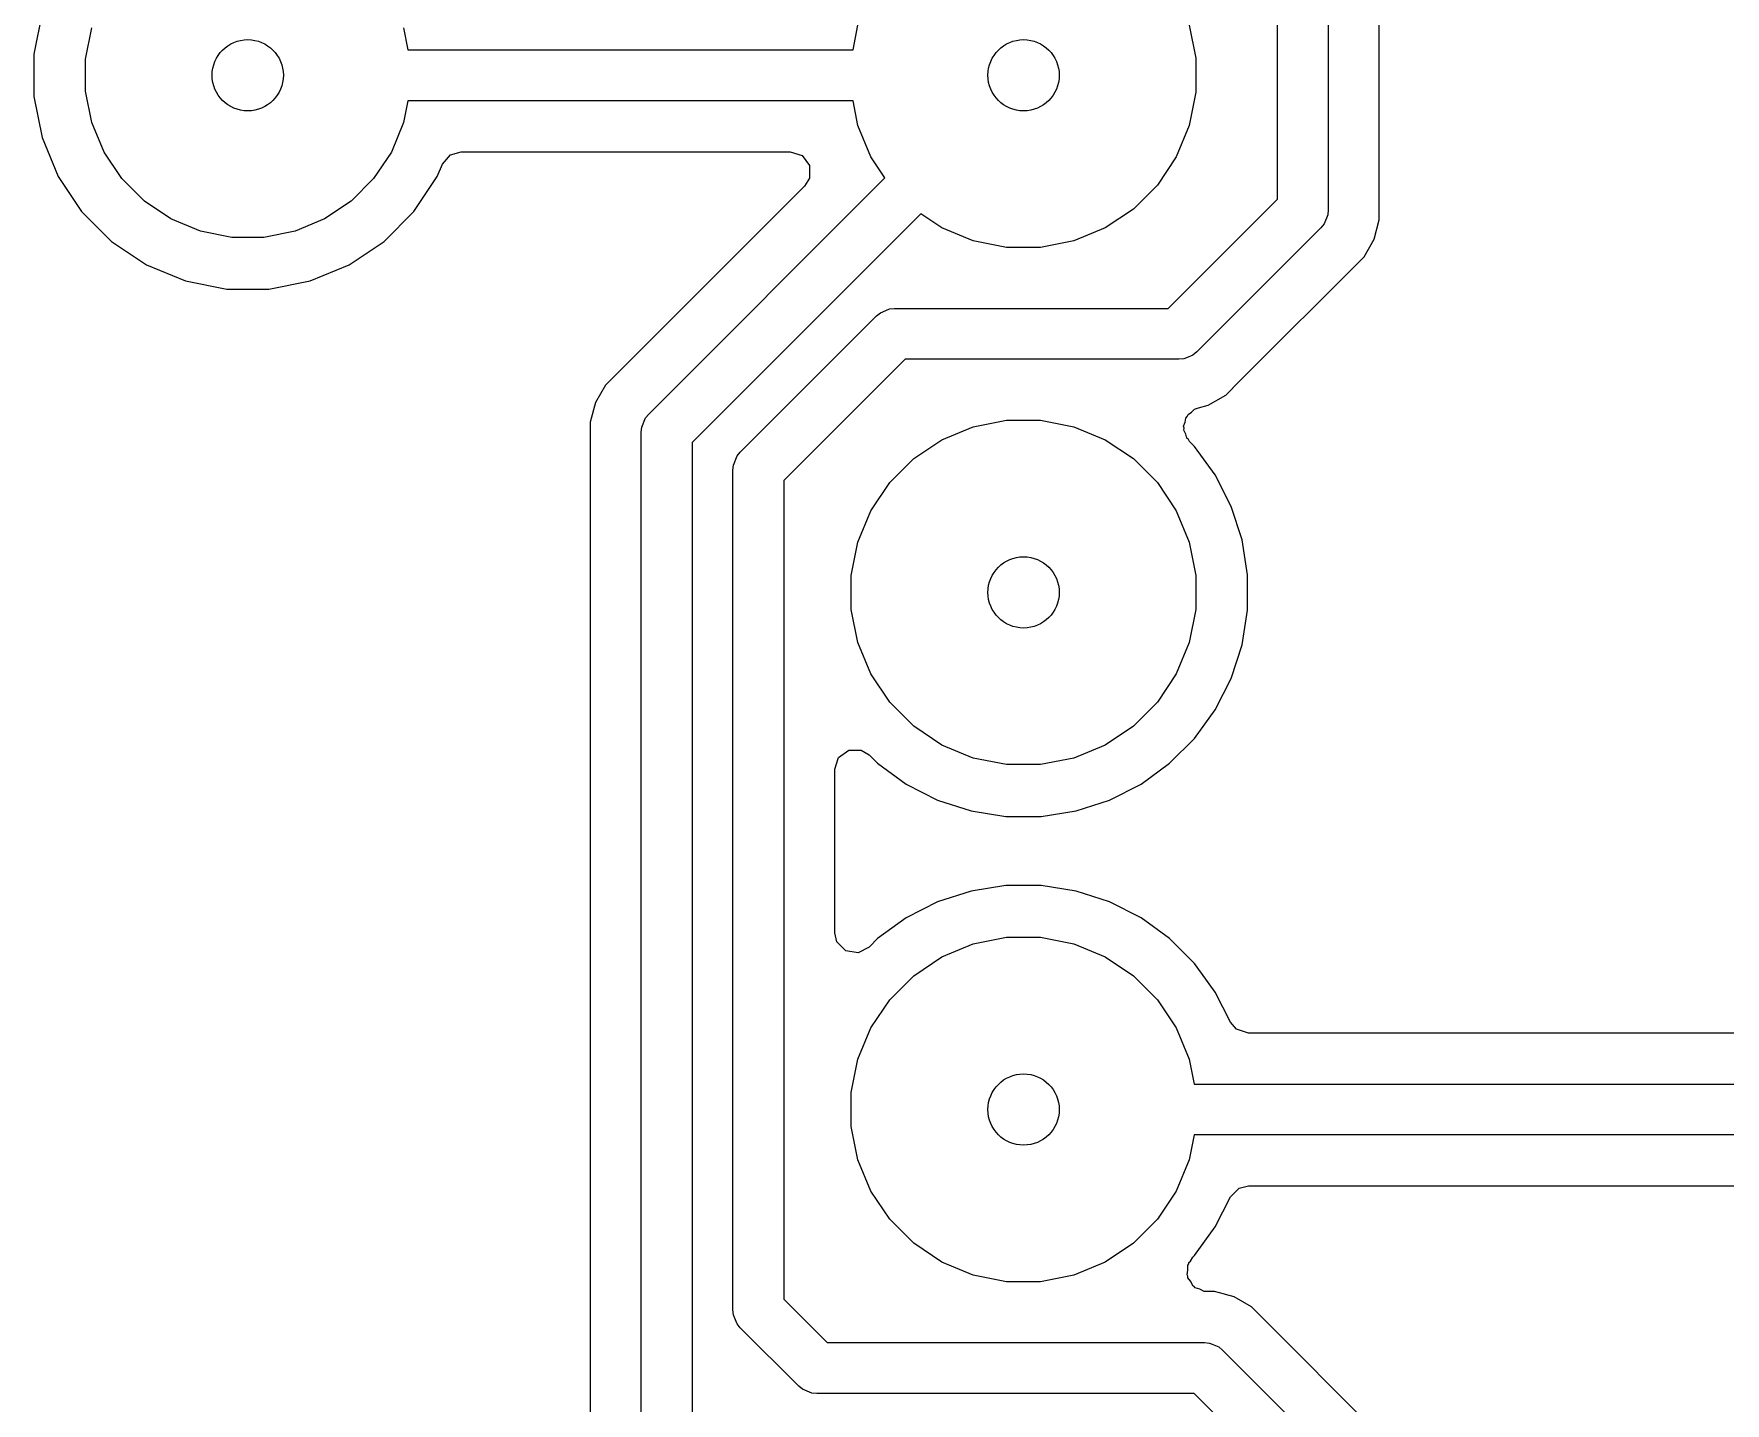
# Model space of a CAD drawing. Extents: x 0 to 130, y -140 to 0.
# Drawn here: x 57.89 to 66.2, y -106.14 to -99.42 of the extents above; entities that cross this region are included whole.
import ezdxf

# ---------------------------------------------------------------- set-up
doc = ezdxf.new("R2010")
doc.units = 0
doc.layers.add('BLACK', color=7, linetype='CONTINUOUS')

msp = doc.modelspace()

# ---------------------------------------------------------------- linework, layer by layer
at = {"layer": 'BLACK', "linetype": 'CONTINUOUS'}
for p, q in [((64.2466, -95.9116), (64.2466, -100.2804)), ((64.4971, -100.230964), (64.4971, -95.862165)), ((63.9966, -100.228623), (63.9966, -95.963376)), ((57.929869, -99.313581), (57.8895, -99.516532)), ((58.143852, -99.541586), (58.174448, -99.387772)), ((59.705552, -99.387772), (59.726881, -99.495)), ((61.912385, -99.495), (61.936601, -99.373258)), ((63.563399, -99.373258), (63.595907, -99.536685)), ((59.726881, -99.495), (61.912385, -99.495)), ((57.8895, -99.516532), (57.8895, -99.723467)), ((58.143852, -99.698414), (58.143852, -99.541586)), ((63.595907, -99.536685), (63.595907, -99.703315)), ((57.8895, -99.723467), (57.929869, -99.926418)), ((58.174448, -99.852228), (58.143852, -99.698414)), ((59.726881, -99.745), (59.705552, -99.852228)), ((61.912385, -99.745), (59.726881, -99.745)), ((61.936601, -99.866742), (61.912385, -99.745)), ((63.595907, -99.703315), (63.563399, -99.866742)), ((58.234463, -99.997117), (58.174448, -99.852228)), ((59.705552, -99.852228), (59.645537, -99.997117)), ((62.000367, -100.020687), (61.936601, -99.866742)), ((63.563399, -99.866742), (63.499633, -100.020687)), ((57.929869, -99.926418), (58.009058, -100.117597)), ((58.321592, -100.127515), (58.234463, -99.997117)), ((59.645537, -99.997117), (59.558408, -100.127515)), ((59.935939, -100.010088), (59.987666, -99.9955)), ((59.987666, -99.9955), (61.604454, -99.9955)), ((61.604454, -99.9955), (61.662645, -100.014407)), ((59.870941, -100.117598), (59.896202, -100.056614)), ((59.896202, -100.056614), (59.935939, -100.010088)), ((61.662645, -100.014407), (61.698609, -100.063907)), ((61.698609, -100.063907), (61.698609, -100.125093)), ((62.069328, -100.123895), (62.000367, -100.020687)), ((63.499633, -100.020687), (63.407059, -100.159234)), ((58.009058, -100.117597), (58.084807, -100.230964)), ((58.432485, -100.238408), (58.321592, -100.127515)), ((59.558408, -100.127515), (59.447515, -100.238408)), ((59.755977, -100.289655), (59.870941, -100.117598)), ((61.674458, -100.164504), (60.766838, -101.072125)), ((60.909012, -101.284212), (62.069328, -100.123895)), ((61.698609, -100.125093), (61.674458, -100.164504)), ((63.407059, -100.159234), (63.289234, -100.277059)), ((58.084807, -100.230964), (58.124023, -100.289655)), ((58.562883, -100.325537), (58.432485, -100.238408)), ((59.447515, -100.238408), (59.317117, -100.325537)), ((63.460224, -100.765), (63.9966, -100.228623)), ((64.4971, -100.329836), (64.4971, -100.230964)), ((58.124023, -100.289655), (58.270345, -100.435977)), ((58.707772, -100.385552), (58.562883, -100.325537)), ((59.317117, -100.325537), (59.172228, -100.385552)), ((59.609655, -100.435977), (59.755977, -100.289655)), ((62.246104, -100.300671), (61.1224, -101.424376)), ((62.349313, -100.369633), (62.246104, -100.300671)), ((63.289234, -100.277059), (63.150687, -100.369633)), ((64.244198, -100.304786), (64.225534, -100.349846)), ((64.2466, -100.2804), (64.244198, -100.304786)), ((64.471511, -100.425337), (64.4971, -100.329836)), ((58.861586, -100.416148), (58.707772, -100.385552)), ((59.018414, -100.416148), (58.861586, -100.416148)), ((59.172228, -100.385552), (59.018414, -100.416148)), ((62.503258, -100.433399), (62.349313, -100.369633)), ((63.150687, -100.369633), (62.996742, -100.433399)), ((64.209989, -100.368788), (63.600388, -100.978388)), ((64.225534, -100.349846), (64.209989, -100.368788)), ((58.270345, -100.435977), (58.442402, -100.550941)), ((59.437598, -100.550941), (59.609655, -100.435977)), ((62.666685, -100.465907), (62.503258, -100.433399)), ((62.833315, -100.465907), (62.666685, -100.465907)), ((62.996742, -100.433399), (62.833315, -100.465907)), ((64.422078, -100.510957), (64.471509, -100.425341)), ((64.471509, -100.425339), (64.471511, -100.425337)), ((64.471509, -100.425341), (64.471509, -100.425339)), ((58.442402, -100.550941), (58.63358, -100.63013)), ((59.24642, -100.63013), (59.437598, -100.550941)), ((63.812475, -101.120562), (64.422075, -100.510962)), ((64.422075, -100.510962), (64.422078, -100.510957)), ((58.63358, -100.63013), (58.836535, -100.6705)), ((59.043465, -100.6705), (59.24642, -100.63013)), ((58.836535, -100.6705), (58.836536, -100.6705)), ((58.836536, -100.6705), (59.043464, -100.6705)), ((59.043464, -100.6705), (59.043465, -100.6705)), ((61.359012, -101.470608), (62.028007, -100.801612)), ((62.028007, -100.801612), (62.046949, -100.786067)), ((62.046949, -100.786067), (62.04695, -100.786066)), ((62.04695, -100.786066), (62.073345, -100.775133)), ((62.073345, -100.775133), (62.092009, -100.767402)), ((62.092009, -100.767402), (62.09201, -100.767402)), ((62.09201, -100.767402), (62.116396, -100.765)), ((62.116396, -100.765), (63.460224, -100.765)), ((63.581446, -100.993934), (63.549584, -101.007131)), ((63.581451, -100.993928), (63.581446, -100.993934)), ((63.600388, -100.978388), (63.581451, -100.993928)), ((60.766837, -101.072124), (60.696924, -101.142038)), ((60.766838, -101.072125), (60.766837, -101.072124)), ((62.168173, -101.015), (61.5724, -101.610772)), ((63.512, -101.015), (62.168173, -101.015)), ((63.536386, -101.012598), (63.512, -101.015)), ((63.536387, -101.012598), (63.536386, -101.012598)), ((63.549584, -101.007131), (63.536387, -101.012598)), ((60.696924, -101.142038), (60.647491, -101.227657)), ((63.742562, -101.190475), (63.812475, -101.120562)), ((60.647491, -101.227657), (60.6219, -101.323166)), ((63.609247, -101.252689), (63.656934, -101.239911)), ((63.656933, -101.239911), (63.656938, -101.23991)), ((63.656934, -101.239911), (63.656933, -101.239911)), ((63.656938, -101.23991), (63.742562, -101.190475)), ((60.6219, -101.323166), (60.6219, -107.568838)), ((60.874802, -101.348214), (60.893466, -101.303154)), ((60.893466, -101.303154), (60.893471, -101.303148)), ((60.893471, -101.303148), (60.909012, -101.284212)), ((62.503258, -101.346601), (62.666685, -101.314093)), ((62.666685, -101.314093), (62.833315, -101.314093)), ((62.833315, -101.314093), (62.996742, -101.346601)), ((63.535846, -101.343119), (63.543263, -101.323829)), ((63.543263, -101.323829), (63.546497, -101.303413)), ((63.546497, -101.303413), (63.553999, -101.29591)), ((63.553999, -101.29591), (63.557806, -101.286011)), ((63.557806, -101.286011), (63.575145, -101.274764)), ((63.575145, -101.274764), (63.589762, -101.260148)), ((63.589762, -101.260148), (63.609125, -101.252721)), ((63.609125, -101.252721), (63.609186, -101.252705)), ((63.609186, -101.252705), (63.609246, -101.252689)), ((63.609246, -101.252689), (63.609247, -101.252689)), ((60.8724, -101.3726), (60.874802, -101.348214)), ((60.8724, -107.5194), (60.8724, -101.3726)), ((62.210766, -101.502941), (62.349313, -101.410367)), ((62.349313, -101.410367), (62.503258, -101.346601)), ((62.996742, -101.346601), (63.150687, -101.410367)), ((63.150687, -101.410367), (63.289234, -101.502941)), ((63.538585, -101.353367), (63.535846, -101.343119)), ((63.536926, -101.363845), (63.538585, -101.353367)), ((63.546309, -101.382261), (63.536926, -101.363845)), ((63.551647, -101.402229), (63.546309, -101.382261)), ((63.559886, -101.408909), (63.551647, -101.402229)), ((63.564701, -101.418359), (63.559886, -101.408909)), ((61.1224, -101.424376), (61.1224, -107.467624)), ((61.324802, -101.53461), (61.343466, -101.48955)), ((61.343466, -101.48955), (61.343471, -101.489544)), ((61.343471, -101.489544), (61.359012, -101.470608)), ((63.589414, -101.443072), (63.564701, -101.418359)), ((63.691232, -101.583212), (63.589414, -101.443072)), ((61.3224, -101.558996), (61.324802, -101.53461)), ((61.3224, -105.6834), (61.3224, -101.558996)), ((62.092941, -101.620766), (62.210766, -101.502941)), ((63.289234, -101.502941), (63.407059, -101.620766)), ((61.5724, -101.610772), (61.5724, -105.631623)), ((62.000367, -101.759313), (62.092941, -101.620766)), ((63.407059, -101.620766), (63.499633, -101.759313)), ((63.769873, -101.737555), (63.691232, -101.583212)), ((63.769873, -101.737557), (63.769873, -101.737555)), ((63.769874, -101.737558), (63.769873, -101.737557)), ((63.769876, -101.737561), (63.769874, -101.737558)), ((63.823401, -101.902293), (63.769876, -101.737561)), ((61.936601, -101.913258), (62.000367, -101.759313)), ((63.499633, -101.759313), (63.563399, -101.913258)), ((61.904093, -102.076685), (61.936601, -101.913258)), ((63.563399, -101.913258), (63.595907, -102.076685)), ((63.823402, -101.902297), (63.823401, -101.902293)), ((63.8505, -102.073385), (63.823402, -101.902297)), ((61.904093, -102.243315), (61.904093, -102.076685)), ((63.595907, -102.076685), (63.595907, -102.243315)), ((63.8505, -102.246614), (63.8505, -102.073385)), ((61.936601, -102.406742), (61.904093, -102.243315)), ((63.595907, -102.243315), (63.563399, -102.406742)), ((63.823402, -102.417702), (63.8505, -102.246614)), ((62.000367, -102.560687), (61.936601, -102.406742)), ((63.563399, -102.406742), (63.499633, -102.560687)), ((63.769876, -102.582438), (63.823401, -102.417706)), ((63.823401, -102.417706), (63.823402, -102.417702)), ((62.092941, -102.699234), (62.000367, -102.560687)), ((63.499633, -102.560687), (63.407059, -102.699234)), ((63.691232, -102.736788), (63.769873, -102.582445)), ((63.769873, -102.582445), (63.769874, -102.58244)), ((63.769874, -102.58244), (63.769876, -102.582438)), ((62.210766, -102.817059), (62.092941, -102.699234)), ((63.407059, -102.699234), (63.289234, -102.817059)), ((63.589414, -102.876928), (63.691232, -102.736788)), ((62.349313, -102.909633), (62.210766, -102.817059)), ((63.289234, -102.817059), (63.150687, -102.909633)), ((62.503258, -102.973399), (62.349313, -102.909633)), ((63.150687, -102.909633), (62.996742, -102.973399)), ((63.466928, -102.999414), (63.589414, -102.876928)), ((61.8229, -103.028249), (61.841807, -102.970058)), ((61.841807, -102.970058), (61.891307, -102.934094)), ((61.891307, -102.934094), (61.952493, -102.934094)), ((61.952493, -102.934094), (61.991901, -102.958243)), ((61.991901, -102.958243), (62.033072, -102.999414)), ((62.666685, -103.005907), (62.503258, -102.973399)), ((62.996742, -102.973399), (62.833315, -103.005907)), ((61.8229, -103.831751), (61.8229, -103.028249)), ((62.033072, -102.999414), (62.173212, -103.101232)), ((62.833315, -103.005907), (62.666685, -103.005907)), ((63.326788, -103.101232), (63.466928, -102.999414)), ((62.173212, -103.101232), (62.327555, -103.179873)), ((63.172445, -103.179873), (63.326788, -103.101232)), ((62.327555, -103.179873), (62.327557, -103.179873)), ((62.327557, -103.179873), (62.327558, -103.179874)), ((62.327558, -103.179874), (62.327561, -103.179876)), ((62.327561, -103.179876), (62.492293, -103.233401)), ((62.492293, -103.233401), (62.492297, -103.233402)), ((62.492297, -103.233402), (62.663386, -103.2605)), ((62.836614, -103.2605), (63.007702, -103.233402)), ((63.007702, -103.233402), (63.007706, -103.233401)), ((63.007706, -103.233401), (63.172438, -103.179876)), ((63.172438, -103.179876), (63.17244, -103.179874)), ((63.17244, -103.179874), (63.172445, -103.179873)), ((62.663386, -103.2605), (62.663389, -103.2605)), ((62.663389, -103.2605), (62.836614, -103.2605)), ((62.492293, -103.626598), (62.327561, -103.680123)), ((62.492297, -103.626597), (62.492293, -103.626598)), ((62.663386, -103.5995), (62.492297, -103.626597)), ((62.663389, -103.5995), (62.663386, -103.5995)), ((62.836611, -103.5995), (62.663389, -103.5995)), ((62.836614, -103.5995), (62.836611, -103.5995)), ((63.007702, -103.626597), (62.836614, -103.5995)), ((63.007706, -103.626598), (63.007702, -103.626597)), ((63.172438, -103.680123), (63.007706, -103.626598)), ((62.327558, -103.680125), (62.173214, -103.758766)), ((62.327561, -103.680123), (62.327558, -103.680125)), ((63.172441, -103.680125), (63.172438, -103.680123)), ((63.326785, -103.758766), (63.172441, -103.680125)), ((62.173214, -103.758766), (62.033073, -103.860585)), ((63.326787, -103.758767), (63.326785, -103.758766)), ((63.326788, -103.758768), (63.326787, -103.758767)), ((63.466928, -103.860586), (63.326788, -103.758768)), ((61.83369, -103.876696), (61.8229, -103.831751)), ((61.876955, -103.919961), (61.83369, -103.876696)), ((61.991901, -103.901756), (61.937387, -103.929532)), ((62.033072, -103.860586), (61.991901, -103.901756)), ((62.033073, -103.860585), (62.033072, -103.860586)), ((62.349313, -103.950367), (62.503258, -103.886601)), ((62.503258, -103.886601), (62.666685, -103.854093)), ((62.666685, -103.854093), (62.833315, -103.854093)), ((62.833315, -103.854093), (62.996742, -103.886601)), ((62.996742, -103.886601), (63.150687, -103.950367)), ((63.589414, -103.983072), (63.466928, -103.860586)), ((61.937387, -103.929532), (61.876955, -103.919961)), ((62.210766, -104.042941), (62.349313, -103.950367)), ((63.150687, -103.950367), (63.289234, -104.042941)), ((63.623996, -104.03067), (63.589414, -103.983072)), ((62.092941, -104.160766), (62.210766, -104.042941)), ((63.289234, -104.042941), (63.407059, -104.160766)), ((63.691233, -104.123213), (63.623996, -104.03067)), ((63.76625, -104.270445), (63.691233, -104.123213)), ((62.000367, -104.299313), (62.092941, -104.160766)), ((63.407059, -104.160766), (63.499633, -104.299313)), ((61.936601, -104.453258), (62.000367, -104.299313)), ((63.499633, -104.299313), (63.563399, -104.453258)), ((63.796269, -104.305593), (63.76625, -104.270445)), ((63.85446, -104.3245), (63.796269, -104.305593)), ((82.619455, -104.3245), (63.85446, -104.3245)), ((61.904093, -104.616685), (61.936601, -104.453258)), ((63.563399, -104.453258), (63.587615, -104.575)), ((61.904093, -104.783315), (61.904093, -104.616685)), ((63.587615, -104.575), (82.764224, -104.575)), ((61.936601, -104.946742), (61.904093, -104.783315)), ((63.587615, -104.825), (63.563399, -104.946742)), ((82.816, -104.825), (63.587615, -104.825)), ((62.000367, -105.100687), (61.936601, -104.946742)), ((63.563399, -104.946742), (63.499633, -105.100687)), ((62.092941, -105.239234), (62.000367, -105.100687)), ((63.499633, -105.100687), (63.407059, -105.239234)), ((63.691232, -105.276788), (63.76625, -105.129554)), ((63.76625, -105.129554), (63.809514, -105.086291)), ((63.809514, -105.086291), (63.85446, -105.0755)), ((63.85446, -105.0755), (82.865436, -105.0755)), ((62.210766, -105.357059), (62.092941, -105.239234)), ((63.407059, -105.239234), (63.289234, -105.357059)), ((63.589414, -105.416928), (63.691232, -105.276788)), ((62.349313, -105.449633), (62.210766, -105.357059)), ((63.289234, -105.357059), (63.150687, -105.449633)), ((62.503258, -105.513399), (62.349313, -105.449633)), ((63.150687, -105.449633), (62.996742, -105.513399)), ((63.556694, -105.464907), (63.561237, -105.457491)), ((63.556694, -105.488677), (63.556694, -105.464907)), ((63.561237, -105.457491), (63.562089, -105.451651)), ((63.562089, -105.451651), (63.569426, -105.444129)), ((63.569426, -105.444129), (63.580843, -105.425498)), ((63.580843, -105.425498), (63.589414, -105.416928)), ((62.666685, -105.545907), (62.503258, -105.513399)), ((62.833315, -105.545907), (62.666685, -105.545907)), ((62.996742, -105.513399), (62.833315, -105.545907)), ((63.553267, -105.512197), (63.556694, -105.488677)), ((63.556694, -105.518721), (63.553267, -105.512197)), ((63.556694, -105.526093), (63.556694, -105.518721)), ((63.570667, -105.545325), (63.556694, -105.526093)), ((63.581718, -105.566365), (63.570667, -105.545325)), ((63.588324, -105.569628), (63.581718, -105.566365)), ((61.5724, -105.631623), (61.785777, -105.845)), ((63.592658, -105.575593), (63.588324, -105.569628)), ((63.615267, -105.582939), (63.592658, -105.575593)), ((63.636574, -105.593465), (63.615267, -105.582939)), ((63.643677, -105.5945), (63.636574, -105.593465)), ((63.688435, -105.5945), (63.643677, -105.5945)), ((63.688436, -105.5945), (63.688435, -105.5945)), ((63.736186, -105.607295), (63.688436, -105.5945)), ((63.741782, -105.608794), (63.736186, -105.607295)), ((63.741792, -105.608796), (63.741782, -105.608794)), ((63.783934, -105.620088), (63.741792, -105.608796)), ((63.783941, -105.620091), (63.783934, -105.620088)), ((63.869563, -105.669525), (63.783941, -105.620091)), ((61.324802, -105.707786), (61.3224, -105.6834)), ((61.324802, -105.707787), (61.324802, -105.707786)), ((61.330268, -105.720984), (61.324802, -105.707787)), ((61.343466, -105.752846), (61.330268, -105.720984)), ((63.869563, -105.669526), (63.869563, -105.669525)), ((65.336569, -107.136532), (63.869563, -105.669526)), ((61.343471, -105.752851), (61.343466, -105.752846)), ((61.359012, -105.771788), (61.343471, -105.752851)), ((61.645612, -106.058389), (61.359012, -105.771788)), ((61.785777, -105.845), (63.639, -105.845)), ((63.639, -105.845), (63.663386, -105.847402)), ((63.663386, -105.847402), (63.663387, -105.847402)), ((63.663387, -105.847402), (63.676584, -105.852868)), ((63.676584, -105.852868), (63.708446, -105.866066)), ((63.708446, -105.866066), (63.708451, -105.866071)), ((63.708451, -105.866071), (63.727388, -105.881612)), ((63.727388, -105.881612), (65.614388, -107.768612)), ((61.664554, -106.073934), (61.645612, -106.058389)), ((61.709614, -106.092598), (61.664554, -106.073934)), ((61.734, -106.095), (61.709614, -106.092598)), ((63.587224, -106.095), (61.734, -106.095)), ((65.401, -107.908776), (63.587224, -106.095))]:
    msp.add_line(p, q, dxfattribs=at)
at = {"layer": 'BLACK'}
for centre in [(58.94, -99.62), (58.94, -99.62), (62.75, -99.62), (62.75, -99.62), (62.75, -102.16), (62.75, -102.16), (62.75, -104.7), (62.75, -104.7)]:
    msp.add_circle(centre, 0.175, dxfattribs=at)
at = {"layer": 'WHITE'}
for centre in [(58.94, -99.62), (62.75, -99.62), (62.75, -102.16), (62.75, -104.7)]:
    msp.add_circle(centre, 0.175, dxfattribs=at)

doc.saveas('drawing.dxf')
